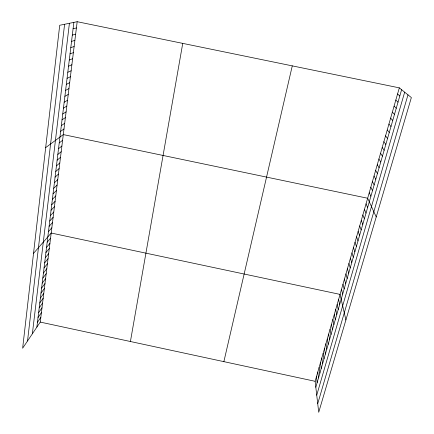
<?xml version="1.0" encoding="UTF-8"?>
<svg xmlns="http://www.w3.org/2000/svg" width="434" height="434" viewBox="0 0 434 434"><rect width="100%" height="100%" fill="white"/><g stroke="black" fill="none" stroke-linecap="round" stroke-linejoin="round"><path stroke-width="0.65" d="M27.526 340.978L64.601 24.271M32.36 333.8L69.407 23.29M36.868 327.106L73.861 22.378M77.176 21.7L59.708 25.27L22.644 348.231L40.243 322.088L77.176 21.7L399.323 87.858L411.356 97.574L318.724 412.3L315.127 381.302L399.323 87.858M130.412 341.515L182.741 43.378M223.873 361.647L292.272 65.876M315.816 387.247L401.607 89.702M316.739 395.184L404.672 92.176M317.726 403.696L407.982 94.851M37.449 322.321L40.823 317.363M38.029 317.514L41.409 312.616M38.621 312.681L41.995 307.836M39.206 307.825L42.586 303.041M39.803 302.937L43.178 298.212M40.4 298.028L43.774 293.362M40.997 293.086L44.377 288.48M41.599 288.122L44.979 283.576M42.206 283.125L45.586 278.644M42.814 278.107L46.194 273.686M43.427 273.057L46.807 268.7M44.046 267.979L47.425 263.688M44.664 262.874L48.044 258.648M45.288 257.742L48.668 253.581M45.917 252.577L49.292 248.487M46.546 247.391L49.921 243.36M47.181 242.167L50.556 238.212M33.532 253.358L51.196 233.031L340.061 294.398L345.898 319.961M48.456 231.637L51.836 227.817M49.102 226.326L52.476 222.582M49.747 220.987L53.127 217.315M50.404 215.617L53.778 212.014M51.06 210.219L54.434 206.687M51.717 204.783L55.091 201.327M52.378 199.32L55.753 195.94M53.046 193.824L56.42 190.521M53.718 188.296L57.093 185.074M54.391 182.741L57.765 179.589M55.075 177.148L58.444 174.077M55.753 171.522L59.122 168.533M56.442 165.869L59.811 162.962M57.131 160.179L60.5 157.352M57.825 154.455L61.194 151.71M58.525 148.694L61.888 146.036M59.23 142.905L62.594 140.328M45.662 147.636L63.299 134.589L367.652 198.246L376.218 216.951M60.63 131.356L63.988 128.952M61.33 125.605L64.688 123.289M62.035 119.817L65.388 117.587M62.74 113.996L66.093 111.853M63.451 108.137L66.803 106.086M64.167 102.245L67.514 100.287M64.883 96.321L68.23 94.455M65.61 90.359L68.952 88.585M66.337 84.364L69.679 82.682M67.069 78.332L70.411 76.747M67.807 72.266L71.143 70.775M68.545 66.158L71.881 64.769M69.294 60.017L72.624 58.726M70.042 53.843L73.373 52.644M70.796 47.626L74.127 46.53M71.556 41.371L74.881 40.378M72.321 35.078L75.641 34.188M73.086 28.747L76.406 27.966M40.243 322.088L315.127 381.302M397.566 93.988L399.806 95.93M395.819 100.08L398.021 102.12M394.077 106.135L396.247 108.272M392.352 112.151L394.484 114.392M390.638 118.129L392.732 120.468M388.929 124.075L390.991 126.506M387.236 129.983L389.26 132.511M385.549 135.858L387.54 138.479M383.873 141.701L385.831 144.408M382.208 147.506L384.133 150.305M380.553 153.278L382.441 156.164M378.909 159.012L380.764 161.99M377.271 164.714L379.094 167.779M375.643 170.383L377.434 173.535M374.027 176.025L375.784 179.258M372.415 181.624L374.146 184.944M370.82 187.195L372.513 190.597M369.231 192.739L370.891 196.217M366.041 203.855L367.641 207.495M364.441 209.432L366.008 213.154M362.851 214.971L364.386 218.779M361.267 220.483L362.775 224.367M359.694 225.962L361.175 229.928M358.131 231.409L359.58 235.45M356.58 236.828L358.001 240.941M355.034 242.21L356.423 246.398M353.498 247.564L354.86 251.828M351.969 252.886L353.303 257.221M350.45 258.181L351.757 262.586M348.941 263.443L350.222 267.919M347.439 268.673L348.692 273.225M345.947 273.876L347.173 278.498M344.466 279.051L345.659 283.738M342.99 284.194L344.157 288.946M341.52 289.31L342.665 294.133M338.612 299.455L339.703 304.408M337.169 304.484L338.232 309.502M335.732 309.485L336.773 314.563M334.305 314.46L335.319 319.603M332.883 319.402L333.876 324.61M331.473 324.323L332.439 329.59M330.068 329.216L331.012 334.543M328.674 334.082L329.59 339.469M327.285 338.921L328.18 344.363M325.907 343.733L326.775 349.234M324.534 348.518L325.381 354.079M323.167 353.276L323.992 358.896M321.806 358.012L322.608 363.687M320.455 362.721L321.236 368.45M319.115 367.403L319.869 373.186M317.775 372.063L318.513 377.9M316.446 376.696L317.156 382.587"/></g></svg>
